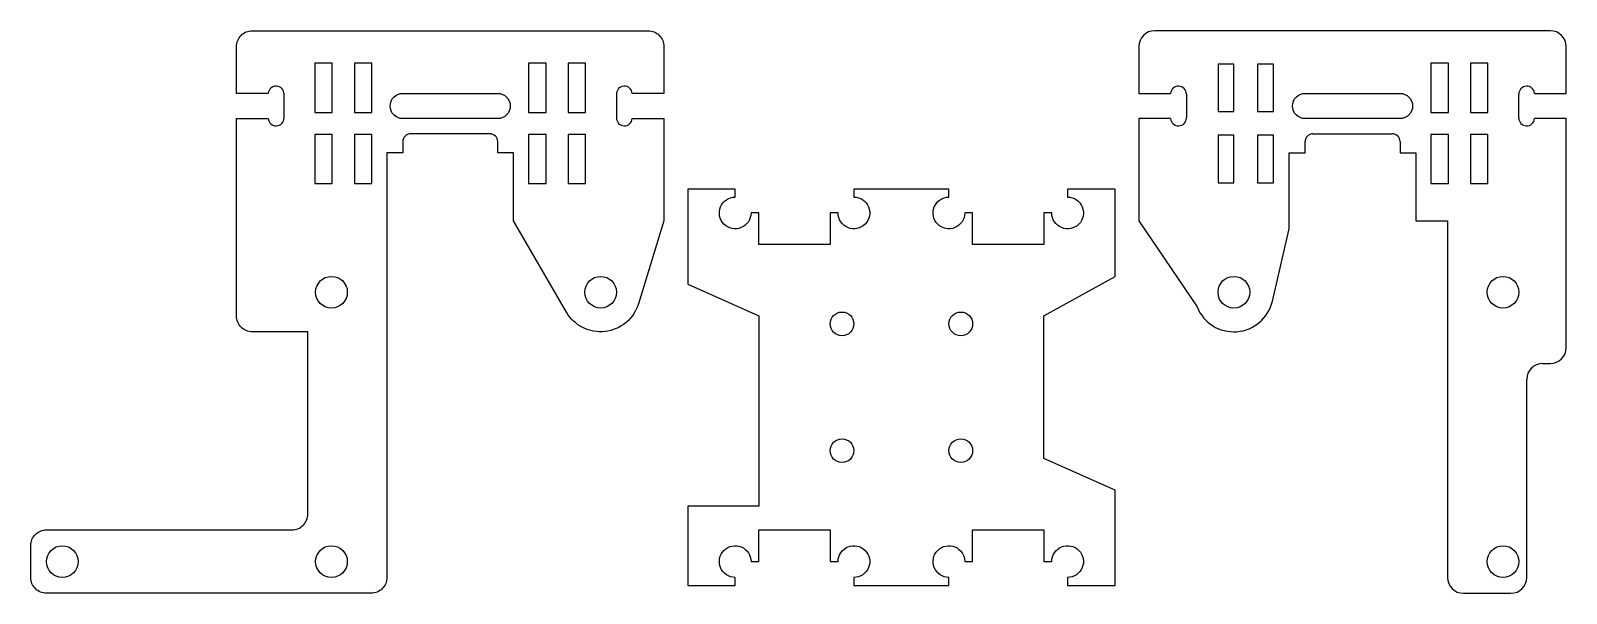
# Model space of a CAD drawing. Header units: millimetres. Extents: x -114 to 80, y -48 to 23.
import ezdxf

# ---------------------------------------------------------------- set-up
doc = ezdxf.new("R2010")
doc.units = ezdxf.units.MM
doc.layers.get('0').update_dxf_attribs({"linetype": 'CONTINUOUS'})

msp = doc.modelspace()

# ---------------------------------------------------------------- linework, layer by layer
for p, q in [((78, 23), (28, 23)), ((26, 21), (26, 15.09)), ((80, 15.09), (80, 21)), ((26, 15.09), (30, 15.09)), ((32, 15), (32, 12)), ((74, 12), (74, 15)), ((76, 15.09), (80, 15.09)), ((30, 11.91), (26, 11.91)), ((26, 11.91), (26, -1)), ((80, 11.91), (76, 11.91)), ((80, -17), (80, 11.91)), ((48, 10), (58, 10)), ((47, 7.6), (47, 9)), ((59, 9), (59, 7.6)), ((45, 7.6), (47, 7.6)), ((45, -2), (45, 7.6)), ((59, 7.6), (61, 7.6)), ((61, 7.6), (61, -1)), ((26, -1), (33.36, -11.86)), ((61, -1), (65, -1)), ((65, -1), (65, -46)), ((42.87, -11.14), (45, -2)), ((77, -19), (78, -19)), ((75, -46), (75, -21)), ((67, -48), (73, -48))]:
    msp.add_line(p, q)
for points in [[(-46.33, -12.51), (-53, -1), (-53, 7.6), (-55, 7.6), (-55, 9, 0.414214), (-56, 10), (-66, 10, 0.414214), (-67, 9), (-67, 7.6), (-69, 7.6), (-69, -46, -0.414214), (-71, -48), (-112, -48, -0.414214), (-114, -46), (-114, -42, -0.414214), (-112, -40), (-81, -40, 0.414214), (-79, -38), (-79, -15), (-86, -15, -0.414214), (-88, -13), (-88, 11.91), (-84, 11.91, 0.957126), (-82, 12), (-82, 15, 0.957126), (-84, 15.09), (-88, 15.09), (-88, 21, -0.414214), (-86, 23), (-36, 23, -0.414214), (-34, 21), (-34, 15.09), (-38, 15.09, 0.957126), (-40, 15), (-40, 12, 0.957126), (-38, 11.91), (-34, 11.91), (-34, -1), (-37.22, -11.47, -0.6543)], [(-67, 11.91, -1), (-67, 15.09), (-55, 15.09, -1), (-55, 11.91)], [(47, 11.91, -1), (47, 15.09), (59, 15.09, -1), (59, 11.91)], [(2, -46, -2.414214), (4, -44), (5, -44), (5, -40), (14, -40), (14, -44), (15, -44, -2.414214), (17, -46), (17, -47), (23, -47), (23, -35), (14, -31), (14, -13), (23, -8), (23, 3), (17, 3), (17, 2, -2.414214), (15, 0), (14, 0), (14, -4), (5, -4), (5, 0), (4, 0, -2.414214), (2, 2), (2, 3), (-10, 3), (-10, 2, -2.414214), (-12, 0), (-13, 0), (-13, -4), (-22, -4), (-22, 0), (-23, 0, -2.414214), (-25, 2), (-25, 3), (-31, 3), (-31, -9), (-22, -13), (-22, -37.02), (-31, -37.02), (-31, -47), (-25, -47), (-25, -46, -2.414214), (-23, -44), (-22, -44), (-22, -40), (-13, -40), (-13, -44), (-12, -44, -2.414214), (-10, -46), (-10, -47), (2, -47)]]:
    msp.add_lwpolyline(points, format="xyb", close=True)
for points in [[(-78.1, 12.7), (-75.9, 12.7), (-75.9, 18.9), (-78.1, 18.9)], [(-73.1, 12.7), (-70.9, 12.7), (-70.9, 18.9), (-73.1, 18.9)], [(-51.1, 12.7), (-48.9, 12.7), (-48.9, 18.9), (-51.1, 18.9)], [(-43.9, 12.7), (-43.9, 18.9), (-46.1, 18.9), (-46.1, 12.7)], [(36, 18.8), (36, 12.8), (38, 12.8), (38, 18.8)], [(43, 18.8), (41, 18.8), (41, 12.8), (43, 12.8)], [(65.1, 12.7), (65.1, 18.9), (62.9, 18.9), (62.9, 12.7)], [(67.9, 18.9), (67.9, 12.7), (70.1, 12.7), (70.1, 18.9)], [(-75.9, 3.7), (-75.9, 9.9), (-78.1, 9.9), (-78.1, 3.7)], [(-70.9, 3.7), (-70.9, 9.9), (-73.1, 9.9), (-73.1, 3.7)], [(-51.1, 9.9), (-51.1, 3.7), (-48.9, 3.7), (-48.9, 9.9)], [(-43.9, 3.7), (-43.9, 9.9), (-46.1, 9.9), (-46.1, 3.7)], [(38, 3.8), (38, 9.8), (36, 9.8), (36, 3.8)], [(41, 3.8), (43, 3.8), (43, 9.8), (41, 9.8)], [(65.1, 9.9), (62.9, 9.9), (62.9, 3.7), (65.1, 3.7)], [(70.1, 3.7), (70.1, 9.9), (67.9, 9.9), (67.9, 3.7)]]:
    msp.add_lwpolyline(points, close=True)
for centre, radius in [((-76, -10), 2), ((-42, -10), 2), ((38, -10), 2), ((72, -10), 2), ((-11.5, -14), 1.5), ((3.5, -14), 1.5), ((-11.5, -30), 1.5), ((3.5, -30), 1.5), ((-110, -44), 2), ((-76, -44), 2), ((72, -44), 2)]:
    msp.add_circle(centre, radius)
for centre, radius, start, end in [((28, 21), 2, 90, 180), ((78, 21), 2, 0, 90), ((31, 15), 1, 0, 174.9802), ((75, 15), 1, 5.0198, 180), ((31, 12), 1, -174.9802, 0), ((75, 12), 1, 180, 354.9802), ((48, 9), 1, 90, 180), ((58, 9), 1, 0, 90), ((38, -10), 5, 201.8689, 346.8718), ((78, -17), 2, -90, 0), ((77, -21), 2, 90, 180), ((67, -46), 2, 180, 270), ((73, -46), 2, -90, 0)]:
    msp.add_arc(centre, radius, start, end)

doc.saveas('drawing.dxf')
